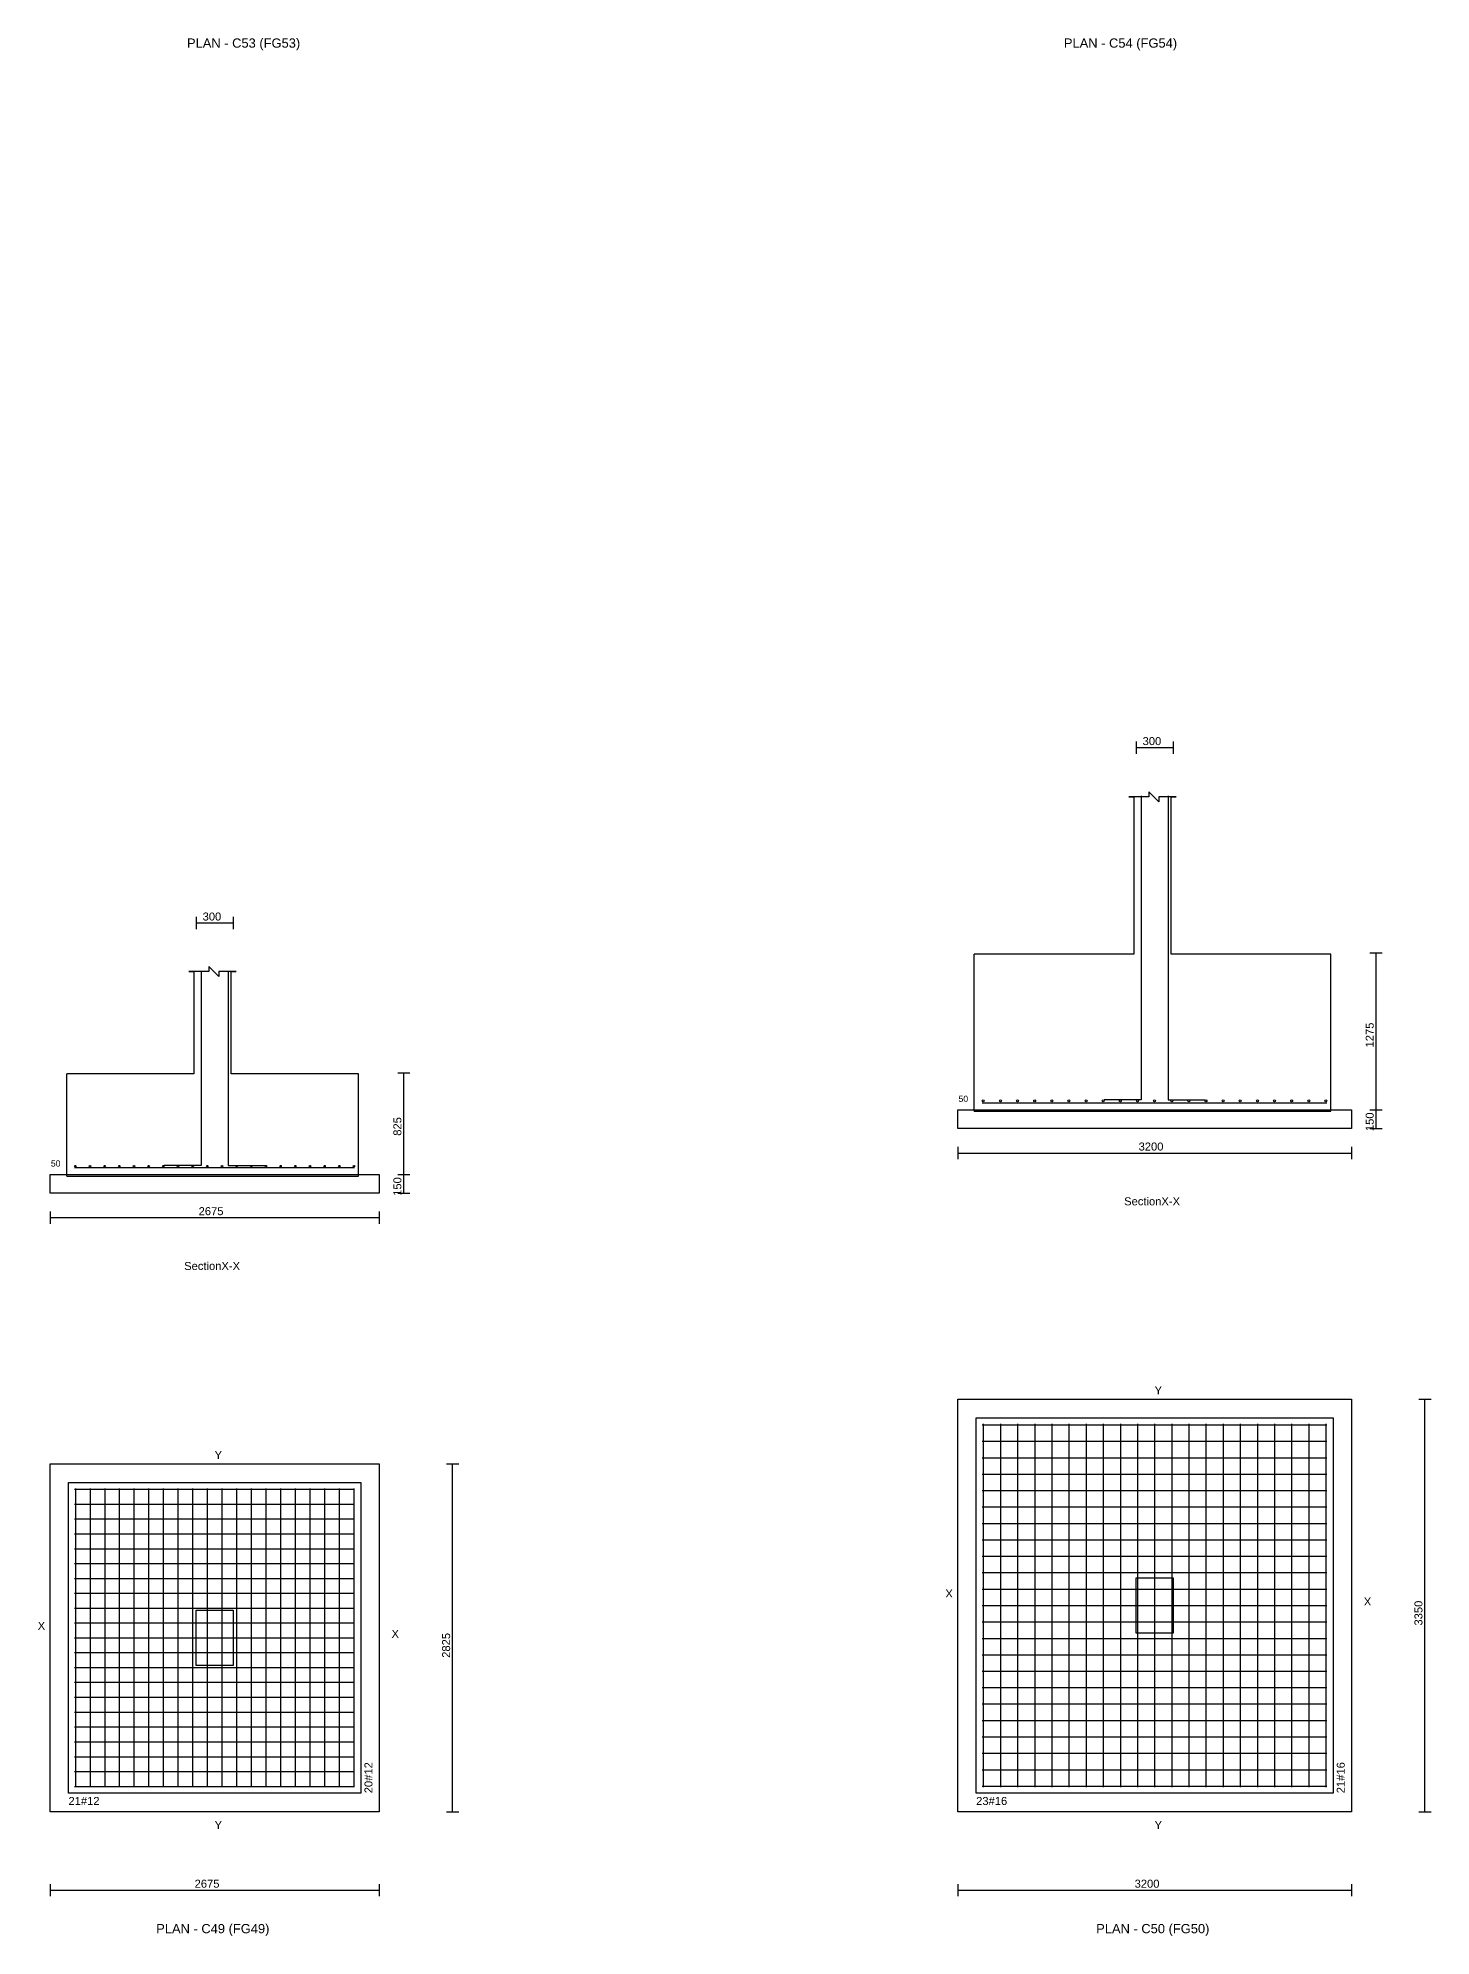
# Model space of a CAD drawing. Extents: x 0 to 27, y -1 to 285.
# Drawn here: x 0.25 to 11.57, y 183.09 to 198.51 of the extents above; entities that cross this region are included whole.
import ezdxf
from ezdxf.enums import TextEntityAlignment as Align

# ---------------------------------------------------------------- set-up
doc = ezdxf.new("R2010")
doc.units = 0
for name, color, linetype in [('Bottom_Cover', 7, 'CONTINUOUS'), ('Column_Bars', 4, 'CONTINUOUS'), ('Column_Dimension', 7, 'CONTINUOUS'), ('Columns', 4, 'CONTINUOUS'), ('dim_all', 7, 'CONTINUOUS'), ('Footing_Plan', 7, 'CONTINUOUS'), ('PCC', 2, 'CONTINUOUS'), ('PCC_Depth', 7, 'CONTINUOUS'), ('Pcc_Plan', 2, 'CONTINUOUS'), ('Plan', 7, 'CONTINUOUS'), ('Plan_Rf_Xdir', 1, 'CONTINUOUS'), ('Plan_Rf_Ydir', 3, 'CONTINUOUS'), ('Section', 2, 'CONTINUOUS'), ('SectionName', 3, 'CONTINUOUS'), ('Sectn_Rf_Xdir', 1, 'CONTINUOUS'), ('Sectn_Rf_Ydir', 3, 'CONTINUOUS'), ('Total_Depth', 7, 'CONTINUOUS'), ('X_Dimension', 7, 'CONTINUOUS')]:
    doc.layers.add(name, color=color, linetype=linetype)
doc.styles.add('STRUDS_Arial', font='ARIAL.TTF', dxfattribs={"height": 0.04})

msp = doc.modelspace()

# ---------------------------------------------------------------- linework, layer by layer
at = {"layer": 'Column_Bars'}
for p, q in [((9.215, 192.35), (9.215, 189.882)), ((9.435, 192.35), (9.435, 189.882)), ((1.5775, 190.925), (1.5775, 189.349)), ((1.7975, 190.925), (1.7975, 189.349)), ((9.215, 189.882), (8.915, 189.882)), ((9.435, 189.882), (9.735, 189.882)), ((1.5775, 189.349), (1.2775, 189.349)), ((1.7975, 189.349), (2.0975, 189.349))]:
    msp.add_line(p, q, dxfattribs=at)
at = {"layer": 'Columns'}
for p, q in [((9.175, 185.55), (9.175, 186)), ((9.175, 186), (9.475, 186)), ((9.475, 186), (9.475, 185.55)), ((1.5375, 185.288), (1.5375, 185.738)), ((1.5375, 185.738), (1.8375, 185.738)), ((1.8375, 185.738), (1.8375, 185.288)), ((9.475, 185.55), (9.175, 185.55)), ((1.8375, 185.288), (1.5375, 185.288))]:
    msp.add_line(p, q, dxfattribs=at)
at = {"layer": 'dim_all'}
for p, q in [((9.175, 192.793), (9.175, 192.693)), ((9.175, 192.743), (9.475, 192.743)), ((9.475, 192.793), (9.475, 192.693)), ((1.5375, 191.368), (1.5375, 191.268)), ((1.5375, 191.318), (1.8375, 191.318)), ((1.8375, 191.368), (1.8375, 191.268)), ((11.075, 191.075), (11.175, 191.075)), ((11.125, 189.8), (11.125, 191.075)), ((3.175, 190.1), (3.275, 190.1)), ((3.225, 189.275), (3.225, 190.1)), ((11.075, 189.8), (11.175, 189.8)), ((11.075, 189.8), (11.175, 189.8)), ((11.125, 189.65), (11.125, 189.8)), ((11.075, 189.65), (11.175, 189.65)), ((7.725, 189.5), (7.725, 189.4)), ((10.925, 189.5), (10.925, 189.4)), ((7.725, 189.45), (10.925, 189.45)), ((3.175, 189.275), (3.275, 189.275)), ((3.175, 189.275), (3.275, 189.275)), ((3.225, 189.125), (3.225, 189.275)), ((3.175, 189.125), (3.275, 189.125)), ((0.35, 188.975), (0.35, 188.875)), ((0.35, 188.925), (3.025, 188.925)), ((3.025, 188.975), (3.025, 188.875)), ((11.4712, 187.45), (11.5712, 187.45)), ((11.5212, 184.1), (11.5212, 187.45)), ((3.5709, 186.925), (3.6709, 186.925)), ((3.6209, 184.1), (3.6209, 186.925)), ((3.5709, 184.1), (3.6709, 184.1)), ((11.4712, 184.1), (11.5712, 184.1)), ((0.35, 183.513), (0.35, 183.413)), ((0.35, 183.463), (3.025, 183.463)), ((3.025, 183.513), (3.025, 183.413)), ((7.725, 183.513), (7.725, 183.413)), ((7.725, 183.463), (10.925, 183.463)), ((10.925, 183.513), (10.925, 183.413))]:
    msp.add_line(p, q, dxfattribs=at)
at = {"layer": 'Footing_Plan'}
for p, q in [((7.875, 184.25), (7.875, 187.3)), ((7.875, 187.3), (10.775, 187.3)), ((10.775, 187.3), (10.775, 184.25)), ((0.5, 184.25), (0.5, 186.775)), ((0.5, 186.775), (2.875, 186.775)), ((2.875, 186.775), (2.875, 184.25)), ((2.875, 184.25), (0.5, 184.25)), ((10.775, 184.25), (7.875, 184.25))]:
    msp.add_line(p, q, dxfattribs=at)
at = {"layer": 'PCC'}
for p, q in [((7.725, 189.65), (7.725, 189.8)), ((7.725, 189.8), (10.925, 189.8)), ((7.725, 189.65), (7.725, 189.8)), ((7.725, 189.8), (10.925, 189.8)), ((10.925, 189.8), (10.925, 189.65)), ((10.925, 189.8), (10.925, 189.65)), ((10.925, 189.65), (7.725, 189.65)), ((10.925, 189.65), (7.725, 189.65)), ((0.35, 189.125), (0.35, 189.275)), ((0.35, 189.275), (3.025, 189.275)), ((0.35, 189.125), (0.35, 189.275)), ((0.35, 189.275), (3.025, 189.275)), ((3.025, 189.275), (3.025, 189.125)), ((3.025, 189.275), (3.025, 189.125)), ((3.025, 189.125), (0.35, 189.125)), ((3.025, 189.125), (0.35, 189.125))]:
    msp.add_line(p, q, dxfattribs=at)
at = {"layer": 'Pcc_Plan'}
for p, q in [((7.725, 184.1), (7.725, 187.45)), ((7.725, 187.45), (10.925, 187.45)), ((10.925, 187.45), (10.925, 184.1)), ((0.35, 184.1), (0.35, 186.925)), ((0.35, 186.925), (3.025, 186.925)), ((3.025, 186.925), (3.025, 184.1)), ((3.025, 184.1), (0.35, 184.1)), ((10.925, 184.1), (7.725, 184.1))]:
    msp.add_line(p, q, dxfattribs=at)
at = {"layer": 'Plan_Rf_Xdir'}
for p, q in [((7.925, 187.242), (10.725, 187.242)), ((7.925, 187.109), (10.725, 187.109)), ((7.925, 186.975), (10.725, 186.975)), ((7.925, 186.842), (10.725, 186.842)), ((0.55, 186.719), (2.825, 186.719)), ((7.925, 186.709), (10.725, 186.709)), ((0.55, 186.598), (2.825, 186.598)), ((7.925, 186.575), (10.725, 186.575)), ((0.55, 186.478), (2.825, 186.478)), ((7.925, 186.442), (10.725, 186.442)), ((0.55, 186.357), (2.825, 186.357)), ((0.55, 186.236), (2.825, 186.236)), ((7.925, 186.308), (10.725, 186.308)), ((0.55, 186.116), (2.825, 186.116)), ((7.925, 186.175), (10.725, 186.175)), ((0.55, 185.995), (2.825, 185.995)), ((7.925, 186.042), (10.725, 186.042)), ((0.55, 185.874), (2.825, 185.874)), ((7.925, 185.908), (10.725, 185.908)), ((7.925, 185.775), (10.725, 185.775)), ((0.55, 185.754), (2.825, 185.754)), ((0.55, 185.633), (2.825, 185.633)), ((7.925, 185.642), (10.725, 185.642)), ((0.55, 185.513), (2.825, 185.513)), ((7.925, 185.508), (10.725, 185.508)), ((0.55, 185.392), (2.825, 185.392)), ((7.925, 185.375), (10.725, 185.375)), ((0.55, 185.271), (2.825, 185.271)), ((0.55, 185.151), (2.825, 185.151)), ((7.925, 185.242), (10.725, 185.242)), ((0.55, 185.03), (2.825, 185.03)), ((7.925, 185.108), (10.725, 185.108)), ((0.55, 184.909), (2.825, 184.909)), ((7.925, 184.975), (10.725, 184.975)), ((7.925, 184.841), (10.725, 184.841)), ((0.55, 184.789), (2.825, 184.789)), ((7.925, 184.708), (10.725, 184.708)), ((0.55, 184.668), (2.825, 184.668)), ((0.55, 184.547), (2.825, 184.547)), ((7.925, 184.575), (10.725, 184.575)), ((0.55, 184.427), (2.825, 184.427)), ((7.925, 184.441), (10.725, 184.441)), ((0.55, 184.306), (2.825, 184.306)), ((7.925, 184.308), (10.725, 184.308))]:
    msp.add_line(p, q, dxfattribs=at)
at = {"layer": 'Plan_Rf_Ydir'}
for p, q in [((7.933, 187.25), (7.933, 184.3)), ((8.0722, 187.25), (8.0722, 184.3)), ((8.2114, 187.25), (8.2114, 184.3)), ((8.3506, 187.25), (8.3506, 184.3)), ((8.4898, 187.25), (8.4898, 184.3)), ((8.629, 187.25), (8.629, 184.3)), ((8.7682, 187.25), (8.7682, 184.3)), ((8.9074, 187.25), (8.9074, 184.3)), ((9.0466, 187.25), (9.0466, 184.3)), ((9.1858, 187.25), (9.1858, 184.3)), ((9.325, 187.25), (9.325, 184.3)), ((9.4642, 187.25), (9.4642, 184.3)), ((9.6034, 187.25), (9.6034, 184.3)), ((9.7426, 187.25), (9.7426, 184.3)), ((9.8818, 187.25), (9.8818, 184.3)), ((10.021, 187.25), (10.021, 184.3)), ((10.1602, 187.25), (10.1602, 184.3)), ((10.2994, 187.25), (10.2994, 184.3)), ((10.4386, 187.25), (10.4386, 184.3)), ((10.5778, 187.25), (10.5778, 184.3)), ((10.717, 187.25), (10.717, 184.3)), ((0.556, 186.725), (0.556, 184.3)), ((0.6751, 186.725), (0.6751, 184.3)), ((0.79421, 186.725), (0.79421, 184.3)), ((0.91332, 186.725), (0.91332, 184.3)), ((1.03242, 186.725), (1.03242, 184.3)), ((1.15153, 186.725), (1.15153, 184.3)), ((1.27063, 186.725), (1.27063, 184.3)), ((1.38974, 186.725), (1.38974, 184.3)), ((1.50884, 186.725), (1.50884, 184.3)), ((1.62795, 186.725), (1.62795, 184.3)), ((1.74705, 186.725), (1.74705, 184.3)), ((1.86616, 186.725), (1.86616, 184.3)), ((1.98526, 186.725), (1.98526, 184.3)), ((2.10437, 186.725), (2.10437, 184.3)), ((2.22347, 186.725), (2.22347, 184.3)), ((2.34258, 186.725), (2.34258, 184.3)), ((2.46168, 186.725), (2.46168, 184.3)), ((2.58079, 186.725), (2.58079, 184.3)), ((2.69989, 186.725), (2.69989, 184.3)), ((2.819, 186.725), (2.819, 184.3))]:
    msp.add_line(p, q, dxfattribs=at)
at = {"layer": 'Section'}
for p, q in [((9.15627, 192.342), (9.11576, 192.342)), ((9.11576, 192.342), (9.15627, 192.342)), ((9.27781, 192.342), (9.15627, 192.342)), ((9.15627, 192.342), (9.15627, 191.066)), ((9.35884, 192.302), (9.27781, 192.383)), ((9.27781, 192.383), (9.27781, 192.342)), ((9.46013, 192.342), (9.35884, 192.342)), ((9.35884, 192.342), (9.35884, 192.302)), ((9.46013, 191.066), (9.46013, 192.342)), ((9.46013, 192.342), (9.50064, 192.342)), ((9.50064, 192.342), (9.46013, 192.342)), ((9.15627, 191.066), (7.85981, 191.066)), ((7.85981, 189.79), (7.85981, 191.066)), ((9.15627, 191.066), (9.15627, 191.066)), ((9.15627, 191.066), (9.15627, 191.066)), ((9.15627, 191.066), (9.15627, 191.066)), ((10.7566, 191.066), (9.46013, 191.066)), ((9.46013, 191.066), (9.46013, 191.066)), ((9.46013, 191.066), (9.46013, 191.066)), ((9.46013, 191.066), (9.46013, 191.066)), ((10.7566, 189.79), (10.7566, 191.066)), ((1.51929, 190.924), (1.47878, 190.924)), ((1.47878, 190.924), (1.51929, 190.924)), ((1.64084, 190.924), (1.51929, 190.924)), ((1.51929, 190.924), (1.51929, 190.094)), ((1.72186, 190.884), (1.64084, 190.965)), ((1.64084, 190.965), (1.64084, 190.924)), ((1.82315, 190.924), (1.72186, 190.924)), ((1.72186, 190.924), (1.72186, 190.884)), ((1.82315, 190.094), (1.82315, 190.924)), ((1.82315, 190.924), (1.86367, 190.924)), ((1.86367, 190.924), (1.82315, 190.924)), ((1.51929, 190.094), (0.48617, 190.094)), ((0.48617, 189.263), (0.48617, 190.094)), ((1.51929, 190.094), (1.51929, 190.094)), ((1.51929, 190.094), (1.51929, 190.094)), ((1.51929, 190.094), (1.51929, 190.094)), ((2.85627, 190.094), (1.82315, 190.094)), ((1.82315, 190.094), (1.82315, 190.094)), ((1.82315, 190.094), (1.82315, 190.094)), ((1.82315, 190.094), (1.82315, 190.094)), ((2.85627, 189.263), (2.85627, 190.094)), ((7.85981, 189.79), (10.7566, 189.79)), ((0.48617, 189.263), (2.85627, 189.263))]:
    msp.add_line(p, q, dxfattribs=at)
at = {"layer": 'Sectn_Rf_Xdir'}
for p, q in [((7.925, 189.858), (10.725, 189.858)), ((0.55, 189.331), (2.825, 189.331))]:
    msp.add_line(p, q, dxfattribs=at)
at = {"layer": 'Sectn_Rf_Ydir'}
for centre, radius in [((7.933, 189.874), 0.008), ((8.0722, 189.874), 0.008), ((8.2114, 189.874), 0.008), ((8.3506, 189.874), 0.008), ((8.4898, 189.874), 0.008), ((8.629, 189.874), 0.008), ((8.7682, 189.874), 0.008), ((8.9074, 189.874), 0.008), ((9.0466, 189.874), 0.008), ((9.1858, 189.874), 0.008), ((9.325, 189.874), 0.008), ((9.4642, 189.874), 0.008), ((9.6034, 189.874), 0.008), ((9.7426, 189.874), 0.008), ((9.8818, 189.874), 0.008), ((10.021, 189.874), 0.008), ((10.1602, 189.874), 0.008), ((10.2994, 189.874), 0.008), ((10.4386, 189.874), 0.008), ((10.5778, 189.874), 0.008), ((10.717, 189.874), 0.008), ((0.556, 189.343), 0.006), ((0.6751, 189.343), 0.006), ((0.79421, 189.343), 0.006), ((0.91332, 189.343), 0.006), ((1.03242, 189.343), 0.006), ((1.15153, 189.343), 0.006), ((1.27063, 189.343), 0.006), ((1.38974, 189.343), 0.006), ((1.50884, 189.343), 0.006), ((1.62795, 189.343), 0.006), ((1.74705, 189.343), 0.006), ((1.86616, 189.343), 0.006), ((1.98526, 189.343), 0.006), ((2.10437, 189.343), 0.006), ((2.22347, 189.343), 0.006), ((2.34258, 189.343), 0.006), ((2.46168, 189.343), 0.006), ((2.58079, 189.343), 0.006), ((2.69989, 189.343), 0.006), ((2.819, 189.343), 0.006)]:
    msp.add_circle(centre, radius, dxfattribs=at)

# ---------------------------------------------------------------- texts
at = {"layer": 'Bottom_Cover', "style": 'STRUDS_Arial'}
for p in [(7.7321, 189.865), (0.3571, 189.34)]:
    msp.add_text('50', height=0.05, dxfattribs=at).set_placement(p)
at = {"layer": 'Column_Dimension', "style": 'STRUDS_Arial'}
for p in [(9.2275, 192.763), (1.59, 191.338)]:
    msp.add_text('300', height=0.065, dxfattribs=at).set_placement(p)
at = {"layer": 'dim_all', "style": 'STRUDS_Arial'}
for s, p in [('3350 ', (11.5012, 185.612)), ('2825 ', (3.6009, 185.35))]:
    msp.add_text(s, height=0.065, rotation=90, dxfattribs=at).set_placement(p)
for s, p in [('2675 ', (1.525, 183.483)), ('3200 ', (9.1625, 183.483))]:
    msp.add_text(s, height=0.065, dxfattribs=at).set_placement(p)
at = {"layer": 'PCC_Depth', "style": 'STRUDS_Arial'}
for p in [(11.105, 189.628), (3.205, 189.102)]:
    msp.add_text('150', height=0.065, rotation=90, dxfattribs=at).set_placement(p)
at = {"layer": 'Plan', "style": 'STRUDS_Arial'}
for s, p in [('PLAN - C53 (FG53) ', (1.9375, 198.427)), ('PLAN - C54 (FG54) ', (9.0625, 198.427)), ('PLAN - C49 (FG49) ', (1.6875, 183.113)), ('PLAN - C50 (FG50) ', (9.325, 183.113))]:
    msp.add_text(s, height=0.075, dxfattribs=at).set_placement(p, align=Align.CENTER)
at = {"layer": 'Plan_Rf_Xdir', "style": 'STRUDS_Arial'}
for s, p in [('21#12', (0.5, 184.155)), ('23#16', (7.875, 184.155))]:
    msp.add_text(s, height=0.065, dxfattribs=at).set_placement(p)
at = {"layer": 'Plan_Rf_Ydir', "style": 'STRUDS_Arial'}
for s, p in [('20#12', (2.97, 184.25)), ('21#16', (10.87, 184.25))]:
    msp.add_text(s, height=0.065, rotation=90, dxfattribs=at).set_placement(p)
at = {"layer": 'Section', "style": 'STRUDS_Arial'}
for p in [(9.0775, 189.025), (1.44, 188.5)]:
    msp.add_text('SectionX-X', height=0.065, dxfattribs=at).set_placement(p)
at = {"layer": 'SectionName', "style": 'STRUDS_Arial'}
for s, p in [('Y', (9.325, 187.49)), ('Y', (1.6875, 186.965)), ('X', (7.625, 185.84)), ('X', (11.025, 185.775)), ('X', (0.25, 185.577)), ('X', (3.125, 185.512)), ('Y', (1.6875, 183.96)), ('Y', (9.325, 183.96))]:
    msp.add_text(s, height=0.065, dxfattribs=at).set_placement(p)
at = {"layer": 'Total_Depth', "style": 'STRUDS_Arial'}
for s, p in [('1275', (11.105, 190.307)), ('825', (3.205, 189.59))]:
    msp.add_text(s, height=0.065, rotation=90, dxfattribs=at).set_placement(p)
at = {"layer": 'X_Dimension', "style": 'STRUDS_Arial'}
for s, p in [('3200', (9.195, 189.47)), ('2675', (1.5575, 188.945))]:
    msp.add_text(s, height=0.065, dxfattribs=at).set_placement(p)

doc.saveas('drawing.dxf')
